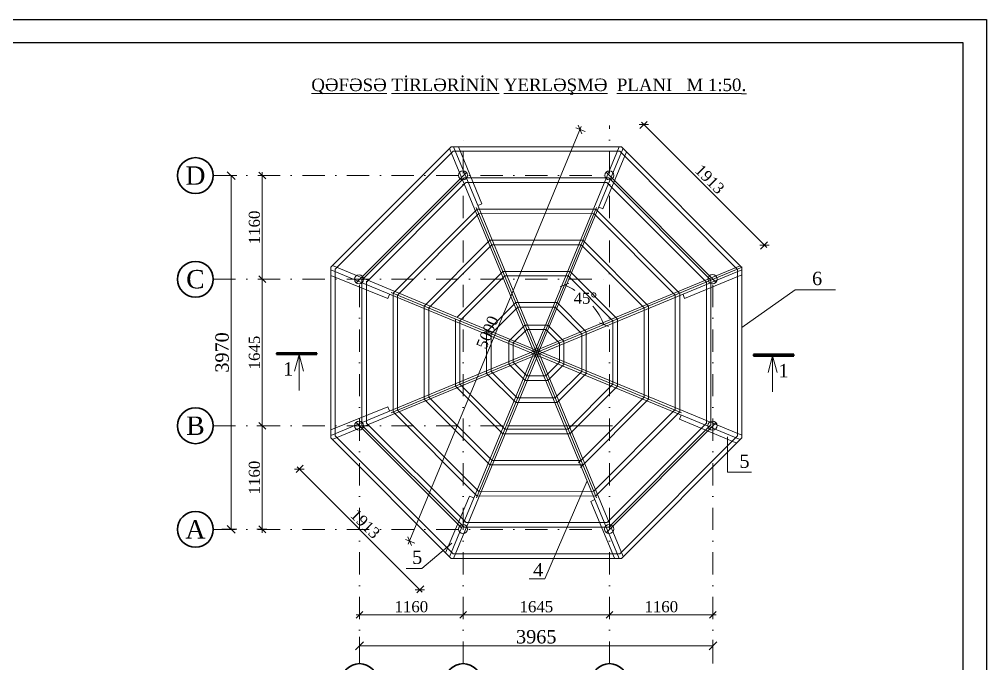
# Model space of a CAD drawing. Header units: millimetres. Extents: x 873544 to 1143527, y -837564 to -766512.
# Drawn here: x 982303 to 1004024, y -781349 to -766888 of the extents above; entities that cross this region are included whole.
import ezdxf

# ---------------------------------------------------------------- set-up
doc = ezdxf.new("R2010")
doc.units = ezdxf.units.MM
for name, pattern in [('CENTER', [50.8, 31.75, -6.35, 6.35, -6.35]), ('DASHDOT', [1, 0.5, -0.25, 0, -0.25]), ('Штрихпунктирная', [6702.777624, 3527.777672, -1763.888836, 0, -1411.111116])]:
    doc.linetypes.add(name, pattern=pattern)
for name, color, linetype, lineweight in [('2D-чертеж - Общий_Ном_пера__202', 7, 'Continuous', 13), ('2D-чертеж - Общий_Ном_пера__203', 7, 'Continuous', 15), ('Dam konstrukstruksiyasi', 7, 'Continuous', 13), ('Him oxu', 7, 'CENTER', 13), ('Him oxunun dairəsi', 240, 'Continuous', 30), ('Him oxunun yazisi', 7, 'Continuous', 5), ('Talvar sutun', 1, 'Continuous', 9), ('Xarici razm.', 10, 'Continuous', 9), ('Xarici razm.-1', 7, 'Continuous', 9), ('Yazı -1', 7, 'Continuous', 15), ('Интерьер- Перегородка_Ном_пера__27', 7, 'Continuous', 35)]:
    doc.layers.add(name, color=color, linetype=linetype, lineweight=lineweight)
doc.layers.add('Интерьер- Перегородка_Ном_пера__107', color=253, linetype='Continuous', lineweight=13, true_color=0xaaaaaa)
doc.styles.add('Segoe UI Light-07', font='segoeuil_0.ttf', dxfattribs={"width": 0.65})
doc.styles.get("Standard").update_dxf_attribs({"font": 'times.ttf'})
doc.styles.add('Times New  Roman', font='times.ttf')
doc.dimstyles.new('Aec_Arch_M', dxfattribs={"dimscale": 100, "dimtxt": 2, "dimasz": 1.75, "dimexe": 1.25, "dimexo": 0, "dimgap": 0.5, "dimtad": 1, "dimdec": 0, "dimdsep": 46, "dimtxsty": 'Segoe UI Light-07', "dimblk": 'OBLIQUE', "dimcen": 2.5, "dimclrd": 256, "dimclre": 256, "dimclrt": 256, "dimadec": 0, "dimazin": 0, "dimtfac": 1, "dimtdec": 0, "dimtmove": 0, "dimatfit": 3, "dimldrblk": 'ARCHTICK', "dimfxl": 1, "dimlwd": -1, "dimlwe": -1, "dimarcsym": 0})
pattern_1 = [(45, (0, 0), (-91.92388, 91.92388), [])]

# ---------------------------------------------------------------- blocks, each defined once
blk = doc.blocks.new('Стена_11', base_point=(-203081, 22139))
at = {"layer": 'Интерьер- Перегородка_Ном_пера__107', "linetype": 'Continuous'}
h = blk.add_hatch(dxfattribs=at)
h.set_pattern_fill('КИРПИЧ_ОБЫКНОВЕННЫЙ', color=256, style=0, pattern_type=2)
h.set_pattern_definition(pattern_1)
h.paths.add_polyline_path([(-203081, 22139), (-202176, 22139), (-202176, 22164), (-203081, 22164)], flags=0)
at = {"layer": 'Интерьер- Перегородка_Ном_пера__27', "linetype": 'Continuous'}
for p, q in [((-202176, 22164), (-203081, 22164)), ((-203081, 22164), (-203081, 22139)), ((-202176, 22139), (-202176, 22164)), ((-203081, 22139), (-202176, 22139))]:
    blk.add_line(p, q, dxfattribs=at)
blk = doc.blocks.new('Стена_12', base_point=(-191466, 22107))
at = {"layer": 'Интерьер- Перегородка_Ном_пера__107', "linetype": 'Continuous'}
h = blk.add_hatch(dxfattribs=at)
h.set_pattern_fill('КИРПИЧ_ОБЫКНОВЕННЫЙ', color=256, style=0, pattern_type=2)
h.set_pattern_definition(pattern_1)
h.paths.add_polyline_path([(-191466, 22132), (-192371, 22132), (-192371, 22107), (-191466, 22107)], flags=0)
at = {"layer": 'Интерьер- Перегородка_Ном_пера__27', "linetype": 'Continuous'}
for p, q in [((-191466, 22132), (-192371, 22132)), ((-192371, 22132), (-192371, 22107)), ((-192371, 22107), (-191466, 22107)), ((-191466, 22107), (-191466, 22132))]:
    blk.add_line(p, q, dxfattribs=at)
blk = doc.blocks.new('Линия_30', base_point=(-202574, 22134))
at = {"layer": '2D-чертеж - Общий_Ном_пера__202', "linetype": 'Continuous'}
for q in [(-202674, 21761), (-202474, 21761)]:
    blk.add_line((-202574, 22134), q, dxfattribs=at)
at = {"layer": '2D-чертеж - Общий_Ном_пера__203', "linetype": 'Continuous'}
blk.add_line((-202574, 22134), (-202574, 21326), dxfattribs=at)
blk = doc.blocks.new('Линия_31', base_point=(-191941, 22102))
at = {"layer": '2D-чертеж - Общий_Ном_пера__202', "linetype": 'Continuous'}
for q in [(-192041, 21729), (-191841, 21729)]:
    blk.add_line((-191941, 22102), q, dxfattribs=at)
at = {"layer": '2D-чертеж - Общий_Ном_пера__203', "linetype": 'Continuous'}
blk.add_line((-191941, 22102), (-191941, 21293), dxfattribs=at)
blk = doc.blocks.new('_Oblique')
at = {"color": 0, "linetype": 'ByBlock', "lineweight": -2}
blk.add_line((-0.5, -0.5), (0.5, 0.5), dxfattribs=at)
blk = doc.blocks.new('*D285')
at = {"layer": 'Defpoints', "color": 0, "transparency": 16777216}
for p in [(989941, -779908), (992269, -780051), (992269, -780250)]:
    blk.add_point(p, dxfattribs=at)
at = {"layer": 'Xarici razm.-1', "transparency": 16777216}
for p, q in [((989941, -780125), (989941, -780350)), ((992269, -780125), (992269, -780350)), ((989866, -780250), (992344, -780250))]:
    blk.add_line(p, q, dxfattribs=at)
at = {"layer": 'Xarici razm.-1', "transparency": 16777216, "xscale": 150, "yscale": 150, "zscale": 150, "rotation": 180}
blk.add_blockref('_Oblique', (989941, -780250), dxfattribs=at)
at = {"layer": 'Xarici razm.-1', "transparency": 16777216, "xscale": 150, "yscale": 150, "zscale": 150}
blk.add_blockref('_Oblique', (992269, -780250), dxfattribs=at)
at = {"layer": 'Xarici razm.-1', "transparency": 16777216, "insert": (991105, -780072), "char_height": 250, "attachment_point": 5, "style": 'Times New  Roman'}
blk.add_mtext('1160', dxfattribs=at)
blk = doc.blocks.new('_ArchTick')
at = {"color": 0, "linetype": 'ByBlock', "const_width": 0.15}
blk.add_lwpolyline([(-0.5, -0.5), (0.5, 0.5)], dxfattribs=at)
blk = doc.blocks.new('*D286')
at = {"layer": 'Defpoints', "color": 0, "transparency": 16777216}
for p in [(992269, -780051), (995557, -780093), (995557, -780250)]:
    blk.add_point(p, dxfattribs=at)
at = {"layer": 'Xarici razm.-1', "transparency": 16777216}
for p, q in [((992269, -780125), (992269, -780350)), ((995557, -780125), (995557, -780350)), ((992194, -780250), (995632, -780250))]:
    blk.add_line(p, q, dxfattribs=at)
at = {"layer": 'Xarici razm.-1', "transparency": 16777216, "xscale": 150, "yscale": 150, "zscale": 150, "rotation": 180}
blk.add_blockref('_Oblique', (992269, -780250), dxfattribs=at)
at = {"layer": 'Xarici razm.-1', "transparency": 16777216, "xscale": 150, "yscale": 150, "zscale": 150}
blk.add_blockref('_Oblique', (995557, -780250), dxfattribs=at)
at = {"layer": 'Xarici razm.-1', "transparency": 16777216, "insert": (993913, -780072), "char_height": 250, "attachment_point": 5, "style": 'Times New  Roman'}
blk.add_mtext('1645', dxfattribs=at)
blk = doc.blocks.new('*D287')
at = {"layer": 'Defpoints', "color": 0, "transparency": 16777216}
for p in [(997878, -779908), (995557, -780093), (997878, -780250)]:
    blk.add_point(p, dxfattribs=at)
at = {"layer": 'Xarici razm.-1', "transparency": 16777216}
for p, q in [((995557, -780125), (995557, -780350)), ((997878, -780125), (997878, -780350)), ((995482, -780250), (997953, -780250))]:
    blk.add_line(p, q, dxfattribs=at)
at = {"layer": 'Xarici razm.-1', "transparency": 16777216, "xscale": 150, "yscale": 150, "zscale": 150, "rotation": 180}
blk.add_blockref('_Oblique', (995557, -780250), dxfattribs=at)
at = {"layer": 'Xarici razm.-1', "transparency": 16777216, "xscale": 150, "yscale": 150, "zscale": 150}
blk.add_blockref('_Oblique', (997878, -780250), dxfattribs=at)
at = {"layer": 'Xarici razm.-1', "transparency": 16777216, "insert": (996718, -780072), "char_height": 250, "attachment_point": 5, "style": 'Times New  Roman'}
blk.add_mtext('1160', dxfattribs=at)
blk = doc.blocks.new('*D288')
at = {"layer": 'Defpoints', "color": 0, "transparency": 16777216}
for p in [(989941, -780749), (997878, -780811), (997878, -780950)]:
    blk.add_point(p, dxfattribs=at)
at = {"layer": 'Xarici razm.', "transparency": 16777216}
for p, q in [((989941, -780749), (989941, -781075)), ((997878, -780811), (997878, -781075)), ((989941, -780950), (997878, -780950))]:
    blk.add_line(p, q, dxfattribs=at)
at = {"layer": 'Xarici razm.', "transparency": 16777216, "xscale": 175, "yscale": 175, "zscale": 175, "rotation": 180}
blk.add_blockref('_Oblique', (989941, -780950), dxfattribs=at)
at = {"layer": 'Xarici razm.', "transparency": 16777216, "xscale": 175, "yscale": 175, "zscale": 175}
blk.add_blockref('_Oblique', (997878, -780950), dxfattribs=at)
at = {"layer": 'Xarici razm.', "color": 10, "transparency": 16777216, "insert": (993910, -780747), "char_height": 300, "attachment_point": 5, "style": 'Times New  Roman'}
blk.add_mtext('3965', dxfattribs=at)
blk = doc.blocks.new('*D289')
at = {"layer": 'Defpoints', "color": 0, "transparency": 16777216}
for p in [(989295, -776280), (992001, -778985), (991296, -779690)]:
    blk.add_point(p, dxfattribs=at)
at = {"layer": 'Xarici razm.-1', "transparency": 16777216}
for p, q in [((988679, -776896), (988520, -777055)), ((988538, -776931), (991349, -779743)), ((991385, -779601), (991226, -779761))]:
    blk.add_line(p, q, dxfattribs=at)
at = {"layer": 'Xarici razm.-1', "transparency": 16777216, "xscale": 150, "yscale": 150, "zscale": 150}
for p, rotation in [((988591, -776984), 135), ((991296, -779690), 315)]:
    blk.add_blockref('_Oblique', p, dxfattribs=dict(at, rotation=rotation))
at = {"layer": 'Xarici razm.-1', "transparency": 16777216, "insert": (990069, -778211), "char_height": 250, "attachment_point": 5, "rotation": 315, "style": 'Times New  Roman'}
blk.add_mtext('1913', dxfattribs=at)
blk = doc.blocks.new('*D290')
at = {"layer": 'Defpoints', "color": 0, "transparency": 16777216}
for p in [(995828, -769747), (991065, -778599), (992001, -778986)]:
    blk.add_point(p, dxfattribs=at)
at = {"layer": 'Xarici razm.-1', "transparency": 16777216}
for p, q in [((994921, -769291), (991037, -778668)), ((995008, -769408), (994800, -769322)), ((991181, -778647), (990973, -778561))]:
    blk.add_line(p, q, dxfattribs=at)
at = {"layer": 'Xarici razm.-1', "transparency": 16777216, "xscale": 150, "yscale": 150, "zscale": 150}
for p, rotation in [((994892, -769360), 67.5000000024163), ((991065, -778599), 247.5000000024164)]:
    blk.add_blockref('_Oblique', p, dxfattribs=dict(at, rotation=rotation))
at = {"layer": 'Xarici razm.-1', "transparency": 16777216, "insert": (992815, -773912), "char_height": 250, "attachment_point": 5, "rotation": 67.5, "style": 'Times New  Roman'}
blk.add_mtext('5000', dxfattribs=at)
blk = doc.blocks.new('*D291')
at = {"layer": 'Defpoints', "color": 0, "transparency": 16777216}
for p in [(987638, -776009), (987759, -776009), (987563, -778334)]:
    blk.add_point(p, dxfattribs=at)
at = {"layer": 'Xarici razm.-1', "transparency": 16777216}
for p, q in [((987638, -776009), (987859, -776009)), ((987759, -778409), (987759, -775934)), ((987634, -778334), (987859, -778334))]:
    blk.add_line(p, q, dxfattribs=at)
at = {"layer": 'Xarici razm.-1', "transparency": 16777216, "xscale": 150, "yscale": 150, "zscale": 150}
for p, rotation in [((987759, -776009), 90), ((987759, -778334), 270)]:
    blk.add_blockref('_Oblique', p, dxfattribs=dict(at, rotation=rotation))
at = {"layer": 'Xarici razm.-1', "transparency": 16777216, "insert": (987582, -777172), "char_height": 250, "attachment_point": 5, "rotation": 90, "style": 'Times New  Roman'}
blk.add_mtext('1160', dxfattribs=at)
blk = doc.blocks.new('*D292')
at = {"layer": 'Defpoints', "color": 0, "transparency": 16777216}
for p in [(987711, -772722), (987759, -772722), (987638, -776009)]:
    blk.add_point(p, dxfattribs=at)
at = {"layer": 'Xarici razm.-1', "transparency": 16777216}
for p, q in [((987711, -772722), (987859, -772722)), ((987759, -776084), (987759, -772647)), ((987638, -776009), (987859, -776009))]:
    blk.add_line(p, q, dxfattribs=at)
at = {"layer": 'Xarici razm.-1', "transparency": 16777216, "xscale": 150, "yscale": 150, "zscale": 150}
for p, rotation in [((987759, -772722), 90), ((987759, -776009), 270)]:
    blk.add_blockref('_Oblique', p, dxfattribs=dict(at, rotation=rotation))
at = {"layer": 'Xarici razm.-1', "transparency": 16777216, "insert": (987582, -774366), "char_height": 250, "attachment_point": 5, "rotation": 90, "style": 'Times New  Roman'}
blk.add_mtext('1645', dxfattribs=at)
blk = doc.blocks.new('*D293')
at = {"layer": 'Defpoints', "color": 0, "transparency": 16777216}
for p in [(987747, -770394), (987759, -770394), (987711, -772722)]:
    blk.add_point(p, dxfattribs=at)
at = {"layer": 'Xarici razm.-1', "transparency": 16777216}
for p, q in [((987747, -770394), (987859, -770394)), ((987759, -772797), (987759, -770319)), ((987711, -772722), (987859, -772722))]:
    blk.add_line(p, q, dxfattribs=at)
at = {"layer": 'Xarici razm.-1', "transparency": 16777216, "xscale": 150, "yscale": 150, "zscale": 150}
for p, rotation in [((987759, -770394), 90), ((987759, -772722), 270)]:
    blk.add_blockref('_Oblique', p, dxfattribs=dict(at, rotation=rotation))
at = {"layer": 'Xarici razm.-1', "transparency": 16777216, "insert": (987582, -771558), "char_height": 250, "attachment_point": 5, "rotation": 90, "style": 'Times New  Roman'}
blk.add_mtext('1160', dxfattribs=at)
blk = doc.blocks.new('*D294')
at = {"layer": 'Defpoints', "color": 0, "transparency": 16777216}
for p in [(996328, -769247), (995828, -769747), (998534, -772453)]:
    blk.add_point(p, dxfattribs=at)
at = {"layer": 'Xarici razm.-1', "transparency": 16777216}
for p, q in [((996239, -769336), (996398, -769177)), ((999087, -772006), (996275, -769194)), ((998945, -772042), (999104, -771883))]:
    blk.add_line(p, q, dxfattribs=at)
at = {"layer": 'Xarici razm.-1', "transparency": 16777216, "xscale": 150, "yscale": 150, "zscale": 150}
for p, rotation in [((996328, -769247), 135), ((999034, -771953), 315)]:
    blk.add_blockref('_Oblique', p, dxfattribs=dict(at, rotation=rotation))
at = {"layer": 'Xarici razm.-1', "transparency": 16777216, "insert": (997806, -770475), "char_height": 250, "attachment_point": 5, "rotation": 315, "style": 'Times New  Roman'}
blk.add_mtext('1913', dxfattribs=at)
blk = doc.blocks.new('*D295')
at = {"layer": 'Defpoints', "color": 0, "transparency": 16777216}
for p in [(986857, -770394), (987059, -770394), (986853, -778334)]:
    blk.add_point(p, dxfattribs=at)
at = {"layer": 'Xarici razm.', "transparency": 16777216}
for p, q in [((986857, -770394), (987184, -770394)), ((987059, -778334), (987059, -770394)), ((986853, -778334), (987184, -778334))]:
    blk.add_line(p, q, dxfattribs=at)
at = {"layer": 'Xarici razm.', "transparency": 16777216, "xscale": 175, "yscale": 175, "zscale": 175}
for p, rotation in [((987059, -770394), 90), ((987059, -778334), 270)]:
    blk.add_blockref('_Oblique', p, dxfattribs=dict(at, rotation=rotation))
at = {"layer": 'Xarici razm.', "color": 10, "transparency": 16777216, "insert": (986856, -774364), "char_height": 300, "attachment_point": 5, "rotation": 90, "style": 'Times New  Roman'}
blk.add_mtext('3970', dxfattribs=at)
blk = doc.blocks.new('*D298')
at = {"layer": 'Dam konstrukstruksiyasi', "transparency": 16777216}
for p, q in [((994591, -772734), (994504, -772942)), ((995547, -773691), (995339, -773777))]:
    blk.add_line(p, q, dxfattribs=at)
for start, end in [(58.2756, 67.5), (22.5, 39.4077)]:
    blk.add_arc((993914, -774367), 1642, start, end, dxfattribs=at)
at = {"layer": 'Defpoints', "color": 0, "transparency": 16777216}
for p in [(995828, -769747), (998534, -772453), (995217, -773367), (993914, -774367)]:
    blk.add_point(p, dxfattribs=at)
at = {"layer": 'Dam konstrukstruksiyasi', "transparency": 16777216, "xscale": 150, "yscale": 150, "zscale": 150}
for p, rotation in [((994543, -772850), 157.5000000000098), ((995431, -773738), 292.5000000000037)]:
    blk.add_blockref('_Oblique', p, dxfattribs=dict(at, rotation=rotation))
at = {"layer": 'Dam konstrukstruksiyasi', "transparency": 16777216, "insert": (995014, -773147), "char_height": 250, "attachment_point": 5, "style": 'Times New  Roman'}
blk.add_mtext('45°', dxfattribs=at)
blk = doc.blocks.new('dsdvvvf')
at = {"lineweight": 25}
for p, q in [((944974, -639584), (987093, -639584)), ((987093, -639584), (987093, -669340))]:
    blk.add_line(p, q, dxfattribs=at)
at = {"lineweight": 25, "ltscale": 15}
for p, q in [((986569, -640108), (947068, -640108)), ((986569, -668816), (986569, -640108))]:
    blk.add_line(p, q, dxfattribs=at)

msp = doc.modelspace()

# ---------------------------------------------------------------- linework, layer by layer
at = {"linetype": 'Continuous', "lineweight": 9}
for p, q in [((989294.8, -772453.4), (992000.8, -769747.5)), ((993867.6, -774385), (991962.5, -769785.7)), ((992000.8, -769747.5), (995827.6, -769747.5)), ((993957.9, -774342.5), (992054.5, -769747.5)), ((992687.2, -771025.6), (992161.4, -769746.6)), ((993868, -774347.7), (995773.5, -769747.5)), ((993953.9, -774381.7), (995860, -769779.9)), ((995827.6, -769747.5), (998528.2, -772455.7)), ((989394.5, -772494.7), (992042.1, -769847.2)), ((992042.1, -769847.2), (995786.3, -769847.2)), ((995404.6, -771138.3), (995935.5, -769857.7)), ((995785.8, -769847.2), (998429.5, -772498.4)), ((989994.8, -772743.4), (992290.7, -770447.4)), ((992290.7, -770447.4), (995537.7, -770447.4)), ((995537.8, -770447), (997829.4, -772745.1)), ((990094.5, -772784.8), (992332.1, -770547.2)), ((992335.8, -770547.1), (995496.4, -770547.1)), ((995496.4, -770547.1), (997729.4, -772786.5)), ((992687.2, -771025.6), (992600.3, -771065.1)), ((995404.6, -771138.3), (995320.1, -771103.3)), ((990694.7, -773033.3), (992580.6, -771147.4)), ((990794.7, -773074.7), (992622.1, -771247.3)), ((995248, -771146.7), (992578.7, -771147.3)), ((995205.8, -771248.6), (992623.9, -771249.1)), ((995205.8, -771248.6), (997028.8, -773076.7)), ((995247.3, -771148.5), (997128.8, -773035.3)), ((991394.7, -773323.2), (992870.6, -771847.4)), ((991494.6, -773364.6), (992912, -771947.2)), ((994958.8, -771845), (992867.9, -771845.4)), ((994916.6, -771946.8), (992912, -771947.2)), ((994916.6, -771946.8), (996331.4, -773365.6)), ((994958.1, -771846.7), (996431.4, -773324.2)), ((993924.8, -774318), (989332.5, -772415.8)), ((993897, -774319.9), (998490, -772417.4)), ((990574.2, -773152.5), (989294.2, -772634.6)), ((989294.8, -776280), (989294.8, -772453.2)), ((989294.8, -776280.3), (989294.8, -772453.4)), ((993888.4, -774409.7), (989294.8, -772507)), ((989394.5, -776239.1), (989394.5, -772494.7)), ((992131.6, -773575.7), (993160.4, -772547)), ((994668.3, -772546.4), (993163.8, -772543.5)), ((993914.2, -774366.8), (998533.6, -772453.4)), ((993926.6, -774415.3), (998528.2, -772509.3)), ((994668.3, -772546.4), (995732.5, -773613.7)), ((997241.1, -773150.6), (998527, -772618.6)), ((998429.5, -776237.1), (998429.5, -772496.6)), ((998528.2, -776282.5), (998528.2, -772455.7)), ((989994.8, -775990.3), (989994.8, -772743.4)), ((990094.5, -775949), (990094.5, -772762.4)), ((992194.2, -773654.4), (993201.7, -772646.8)), ((994626.8, -772646.5), (993201.7, -772646.8)), ((994626.8, -772646.5), (995632.5, -773655.1)), ((997730.7, -775947.7), (997730.7, -772786)), ((997829.4, -775988.6), (997829.4, -772745.1)), ((990574.2, -773152.5), (990615.6, -773059.8)), ((990694.7, -775700.4), (990694.7, -773033.3)), ((990694.7, -775700.4), (990694.7, -773033.3)), ((997131.2, -775699.4), (997131.2, -773034.3)), ((997241.1, -773150.6), (997207.6, -773064.2)), ((990794.4, -775659.1), (990794.4, -773074.6)), ((992794.6, -773903.4), (993451.6, -773246.4)), ((994378.7, -773245.3), (993449.6, -773245.1)), ((994378.6, -773245.6), (995032.8, -773901.7)), ((997032.5, -775658.5), (997032.5, -773075.2)), ((991394.7, -775410.5), (991394.7, -773323.2)), ((991494.4, -775369.2), (991494.4, -773364.5)), ((992894.5, -773944.8), (993493, -773346.3)), ((994336, -773348.6), (993494, -773348.8)), ((994337.2, -773345.7), (994934.1, -773944.4)), ((996332.4, -775368.5), (996332.4, -773363.7)), ((996431.1, -775409.4), (996431.1, -773322.9)), ((992094.3, -775120.7), (992094.3, -773613)), ((992194, -775079.4), (992194, -773654.3)), ((995632.5, -775078.6), (995632.5, -773655.1)), ((995731.2, -775119.5), (995731.2, -773614.2)), ((992794.3, -774830.7), (992794.3, -773903)), ((993292.4, -774109.3), (993655.3, -773750.5)), ((993392.4, -774150.7), (993695, -773848.1)), ((993659.2, -773750.6), (994169.5, -773750.4)), ((993693, -773850.1), (994130.4, -773850.1)), ((994128.3, -773850.1), (994430.4, -774153.1)), ((994169.7, -773750), (994529, -774110.4)), ((995032.8, -774830.2), (995032.8, -773903.5)), ((992894, -774789.4), (992894, -773944.3)), ((993292.4, -774624.4), (993292.4, -774109)), ((993392.1, -774583.1), (993392.1, -774150.6)), ((994430.4, -774580.6), (994430.4, -774153.1)), ((994529, -774626), (994529, -774112.2)), ((994934.1, -774784.8), (994934.1, -773944.4)), ((993895.1, -774320.7), (989294.8, -776226.1)), ((993870.6, -774342.3), (991962.8, -778948.3)), ((993933.2, -774320.6), (998528.2, -776223.9)), ((993960.4, -774347.7), (995864.6, -778944.9)), ((993916.9, -774416.8), (989330.9, -776316.4)), ((993960.4, -774386), (992054.9, -778986.2)), ((993392.3, -774580.7), (993698.8, -774886.8)), ((993868, -774386), (995773.5, -778986.2)), ((993897, -774413.8), (998492.3, -776317.2)), ((994432.6, -774581.6), (994129.9, -774884.1)), ((992894, -774789.4), (993491.9, -775386.4)), ((993292.4, -774624.4), (993656.6, -774988.7)), ((994534.5, -774623.8), (994168, -774990)), ((994932.4, -774788.6), (994336.9, -775383.9)), ((992794.1, -774833.2), (993450.7, -775489.8)), ((993656.1, -774990), (994172.3, -774990)), ((993699.3, -774885.6), (994129, -774885.5)), ((995032.3, -774834.8), (994375.4, -775492)), ((992094.1, -775123.1), (993159.6, -776188.6)), ((992194, -775079.4), (993202.1, -776086)), ((995632.5, -775078.6), (994625.3, -776085.4)), ((995731.2, -775119.5), (994666.9, -776189)), ((991394.5, -775412.9), (992869.8, -776888.2)), ((991494.4, -775369.2), (992912.5, -776785.1)), ((993492.3, -775385.4), (994335.9, -775385)), ((996332.4, -775368.5), (994859.2, -776841.1)), ((996434.3, -775410.7), (994900.1, -776944.3)), ((990574.2, -775581.2), (989294.2, -776099.1)), ((990574.2, -775581.2), (990615.6, -775673.9)), ((990794.6, -775656.6), (992623.5, -777482.8)), ((993449.1, -775489.8), (994378.9, -775488.6)), ((997032.5, -775647.7), (995207.5, -777471.9)), ((990694.7, -775700.4), (992580.6, -777586.3)), ((997131.2, -775699.4), (995246.5, -777583.3)), ((997126.2, -775859.5), (998415.8, -776396.6)), ((997128.1, -775858.1), (997167.9, -775768.6)), ((989994.6, -775992.8), (992289.9, -778288.2)), ((990094.5, -775949), (992333, -778184.2)), ((993202.1, -776086), (994626, -776085.4)), ((997734.8, -775949.4), (995500.6, -778182.7)), ((997829.4, -775988.6), (995538.6, -778288.6)), ((989294.8, -776280.3), (992000.8, -778986.2)), ((989394.7, -776236.5), (992044, -778881.8)), ((993158.9, -776190.4), (994669, -776189)), ((998429.5, -776237.1), (995785.2, -778880.3)), ((998528.2, -776282.5), (995823.3, -778986.2)), ((992869.8, -776888.2), (994958.6, -776888.2)), ((992912.3, -776786.6), (994916.1, -776785.8)), ((992411.1, -777587.3), (991872.2, -778858.6)), ((992411.1, -777587.3), (992505.9, -777623.5)), ((992580.6, -777586.3), (995247.4, -777585.4)), ((992623.9, -777481.9), (995204.1, -777480.9)), ((995135.6, -777707.4), (995224.6, -777661.2)), ((995135.6, -777707.4), (995664, -778983.1)), ((992333, -778184.2), (995494.9, -778182.9)), ((992289.8, -778288.6), (995538.6, -778288.6)), ((992044, -778881.8), (995785.2, -778880.3)), ((992000.8, -778986.2), (995823.3, -778986.2))]:
    msp.add_line(p, q, dxfattribs=at)
at = {"linetype": 'Штрихпунктирная', "lineweight": 9}
for p, q in [((993914.2, -774366.8), (992000.8, -769747.5)), ((993914.2, -774366.8), (995827.6, -769747.5)), ((989875.4, -772791.5), (992350.8, -770316.1)), ((995480.2, -770319), (997946.9, -772792.8)), ((993914.2, -774366.8), (989294.8, -772453.4)), ((993914.2, -774366.8), (989294.8, -772453.4)), ((993914.2, -774366.8), (989294.8, -772453.4)), ((993914.2, -774366.8), (989294.8, -772453.4)), ((993914.2, -774366.8), (989294.8, -772453.4)), ((993914.2, -774366.8), (989294.8, -772453.4)), ((993914.2, -774366.8), (989294.8, -772453.4)), ((993914.2, -774366.8), (989294.8, -772453.4)), ((993914.2, -774366.8), (989294.8, -772453.4)), ((993914.2, -774366.8), (989294.8, -772453.4)), ((993914.2, -774366.8), (989294.8, -772453.4)), ((993914.2, -774366.8), (989294.8, -772453.4)), ((993914.2, -774366.8), (989294.8, -772453.4)), ((993914.2, -774366.8), (989294.8, -772453.4)), ((993914.2, -774366.8), (989294.8, -772453.4)), ((993914.2, -774366.8), (989294.8, -772453.4)), ((993914.2, -774366.8), (989294.8, -772453.4)), ((993914.2, -774366.8), (989294.8, -772453.4)), ((993914.2, -774366.8), (989294.8, -772453.4)), ((993914.2, -774366.8), (989294.8, -772453.4)), ((993914.2, -774366.8), (989294.8, -772453.4)), ((993914.2, -774366.8), (989294.8, -772453.4)), ((993914.2, -774366.8), (989294.8, -772453.4)), ((993914.2, -774366.8), (989294.8, -772453.4)), ((993914.2, -774366.8), (989294.8, -772453.4)), ((993914.2, -774366.8), (989294.8, -772453.4)), ((993914.2, -774366.8), (989294.8, -772453.4)), ((993914.2, -774366.8), (989294.8, -772453.4)), ((993914.2, -774366.8), (989294.8, -772453.4)), ((993914.2, -774366.8), (989294.8, -772453.4)), ((993914.2, -774366.8), (989294.8, -772453.4)), ((993914.2, -774366.8), (989294.8, -772453.4)), ((993914.2, -774366.8), (989294.8, -772453.4)), ((993914.2, -774366.8), (989294.8, -772453.4)), ((993914.2, -774366.8), (989294.8, -772453.4)), ((993914.2, -774366.8), (989294.8, -772453.4)), ((993914.2, -774366.8), (989294.8, -772453.4)), ((993914.2, -774366.8), (989294.8, -772453.4)), ((993914.2, -774366.8), (989294.8, -772453.4)), ((993914.2, -774366.8), (989294.8, -772453.4)), ((993914.2, -774366.8), (989294.8, -772453.4)), ((993914.2, -774366.8), (989294.8, -772453.4)), ((993914.2, -774366.8), (989294.8, -772453.4)), ((993914.2, -774366.8), (989294.8, -772453.4)), ((993914.2, -774366.8), (989294.8, -772453.4)), ((993914.2, -774366.8), (989294.8, -772453.4)), ((993914.2, -774366.8), (989294.8, -772453.4)), ((993914.2, -774366.8), (989294.8, -776280.3)), ((993914.8, -774365.5), (992001.4, -778984.9)), ((993914.2, -774366.8), (995827.6, -778986.2)), ((993914.2, -774366.8), (998533.6, -776280.3)), ((989867.8, -775938), (992230.9, -778301.1)), ((993265.7, -776009.2), (995621.9, -776009.2)), ((997952.9, -775937.9), (995480, -778410.8))]:
    msp.add_line(p, q, dxfattribs=at)
at = {"linetype": 'Continuous', "lineweight": 9}
for points in [[(998528.2, -773803.9), (999727.3, -772957.4), (1000632.1, -772957.4)], [(998206, -776254.2), (998206, -777054.5), (998741.3, -777054.5)], [(993750.8, -779445.6), (994100.5, -779445.6), (995051.7, -777243.8)], [(992016.3, -778644.3), (991342.2, -779210.3), (990992.4, -779210.3)]]:
    msp.add_lwpolyline(points, dxfattribs=at)
at = {"layer": 'Him oxu', "color": 7, "linetype": 'DASHDOT', "ltscale": 1000}
for p, q in [((992268.7, -781348.7), (992268.7, -769375.7)), ((995557.1, -781348.7), (995557.1, -769267.9)), ((986658.7, -770394.2), (995621.8, -770394.2)), ((989940.8, -781348.7), (989940.8, -772626.1)), ((997878.4, -781348.7), (997878.4, -772623.9)), ((986658.7, -772722.2), (995621.9, -772722.2)), ((986658.7, -776009.2), (993233.9, -776009.2)), ((986658.7, -778334.3), (995637.7, -778334.3))]:
    msp.add_line(p, q, dxfattribs=at)
at = {"layer": 'Him oxunun dairəsi'}
for centre in [(986256.5, -770394.2), (986256.5, -772722.2), (986256.5, -776009.2), (986256.5, -778334.3), (989940.8, -781750.8), (992268.7, -781750.8), (995557.1, -781750.8)]:
    msp.add_circle(centre, 402.2, dxfattribs=at)
at = {"layer": 'Talvar sutun', "color": 0, "lineweight": 9}
for centre in [(992263.3, -770389.9), (995551.5, -770390.6), (989931.9, -772722.2), (997868.8, -772719.2), (989932.2, -776007.4), (997868.2, -776004.7), (992264, -778329), (995547.6, -778328.7)]:
    msp.add_circle(centre, 102, dxfattribs=at)

# ---------------------------------------------------------------- block references
at = {"lineweight": 13}
for name, p in [('Стена_11', (988076.8, -774404.8)), ('Стена_12', (999692.7, -774437.2))]:
    msp.add_blockref(name, p, dxfattribs=at)
at = {"linetype": 'Continuous', "lineweight": 13}
for name, p in [('Линия_30', (988584.2, -774409.7)), ('Линия_31', (999217.4, -774442.1))]:
    msp.add_blockref(name, p, dxfattribs=at)
at = {"layer": 'Xarici razm.-1', "color": 131}
msp.add_blockref('dsdvvvf', (16931.3, -127303.4), dxfattribs=at)

# ---------------------------------------------------------------- texts
at = {"linetype": 'Continuous', "lineweight": 9, "char_height": 300, "attachment_point": 1}
for s, insert in [('{6}', (1000103.6, -772552.8)), ('{5}', (998473.6, -776654.5)), ('5', (991124, -778810.3)), ('{4}', (993838.6, -779090.8))]:
    msp.add_mtext(s, dxfattribs=dict(at, insert=insert))
at = {"linetype": 'Continuous', "lineweight": 13, "char_height": 300, "attachment_point": 1}
for s, insert in [('1', (988229.3, -774582.8)), ('{1}', (999352.5, -774621.7))]:
    msp.add_mtext(s, dxfattribs=dict(at, insert=insert))
at = {"layer": 'Him oxunun yazisi', "linetype": 'Continuous', "lineweight": 15, "char_height": 412.5, "attachment_point": 5, "style": 'Times New  Roman'}
for s, insert in [('{\\fTimes New Roman|b0|i0|c238|p18;D}', (986256.5, -770394.1)), ('{\\fTimes New Roman|b0|i0|c238|p18;C}', (986256.5, -772722.2)), ('{\\fTimes New Roman|b0|i0|c238|p18;B}', (986256.5, -776009.2)), ('A', (986256.5, -778334.2))]:
    msp.add_mtext(s, dxfattribs=dict(at, insert=insert))
at = {"layer": 'Yazı -1', "linetype": 'Continuous', "lineweight": 15, "insert": (988860, -768588.5), "char_height": 300, "attachment_point": 7, "style": 'Times New  Roman'}
msp.add_mtext('{\\fTimes New Roman|b0|i0|c238|p18;\\H0.93333x;\\L\\C1;Q\\fTimes New Roman|b0|i0|c204|p18;Ə\\fTimes New Roman|b0|i0|c238|p18;F\\fTimes New Roman|b0|i0|c204|p18;Ə\\fTimes New Roman|b0|i0|c238|p18;S\\fTimes New Roman|b0|i0|c204|p18;Ə\\fTimes New Roman|b0|i0|c238|p18; TİRL\\fTimes New Roman|b0|i0|c204|p18;Ə\\fTimes New Roman|b0|i0|c238|p18;RİNİN YERL\\fTimes New Roman|b0|i0|c204|p18;Ə\\fTimes New Roman|b0|i0|c238|p18;ŞM\\fTimes New Roman|b0|i0|c204|p18;Ə\\fTimes New Roman|b0|i0|c238|p18;  \\C5;PLANI   M 1:50\\H1.0714x;.}', dxfattribs=at)

# ---------------------------------------------------------------- dimensions: what is measured, and where the dimension line sits
at = {"layer": 'Dam konstrukstruksiyasi'}
dim = msp.add_angular_dim_3p(base=(995217.1, -773367.1), center=(993914.2, -774366.8), p1=(995827.6, -769747.5), p2=(998533.6, -772453.4), dimstyle='Aec_Arch_M', override={"dimscale": 1, "dimtxt": 250, "dimasz": 150, "dimexe": 100, "dimgap": 50, "dimtxsty": 'Times New  Roman', "dimdle": 75, "dimtmove": 1, "dimfxl": 125, "dimfxlon": 1}, dxfattribs=at)
dim.commit()
dim.dimension.update_dxf_attribs({"geometry": '*D298', "text_midpoint": (995013.9, -773147.1), "dimtype": 165})
at = {"layer": 'Xarici razm.'}
dim = msp.add_linear_dim(base=(987058.7, -770394.2), p1=(986853, -778334.3), p2=(986857.3, -770394.2), angle=90, text='3970', dimstyle='Aec_Arch_M', override={"dimtxt": 3, "dimtxsty": 'Times New  Roman', "dimclrt": 10}, dxfattribs=at)
dim.commit()
dim.dimension.update_dxf_attribs({"geometry": '*D295', "text_midpoint": (986855.7, -774364.2)})
dim = msp.add_linear_dim(base=(997878.4, -780949.6), p1=(989940.8, -780749.4), p2=(997878.4, -780811.4), text='3965', dimstyle='Aec_Arch_M', override={"dimtxt": 3, "dimtxsty": 'Times New  Roman', "dimclrt": 10}, dxfattribs=at)
dim.commit()
dim.dimension.update_dxf_attribs({"geometry": '*D288', "text_midpoint": (993909.6, -780746.5)})
at = {"layer": 'Xarici razm.-1'}
for base, p1, p2, angle, text, picture, middle in [((991065.4, -778598.8), (995827.6, -769747.5), (992000.8, -778986.2), 247.5, '5000', '*D290', (992815.1, -773911.6)), ((996327.6, -769247.4), (998533.6, -772453.4), (995827.6, -769747.5), 135, '1913', '*D294', (997806.1, -770474.9)), ((987758.7, -770394.2), (987711.3, -772722.2), (987746.8, -770394.2), 90, '1160', '*D293', (987581.5, -771558.2)), ((987758.7, -772722.2), (987638, -776009.2), (987711.3, -772722.2), 90, '1645', '*D292', (987581.5, -774365.7)), ((987758.7, -776009.2), (987563.3, -778334.3), (987638, -776009.2), 90, '1160', '*D291', (987581.5, -777171.8)), ((991296.4, -779689.8), (989294.8, -776280.3), (992001.4, -778984.9), 315, '1913', '*D289', (990069.2, -778211.5))]:
    dim = msp.add_linear_dim(base=base, p1=p1, p2=p2, angle=angle, text=text, dimstyle='Aec_Arch_M', override={"dimscale": 1, "dimtxt": 250, "dimasz": 150, "dimexe": 100, "dimgap": 50, "dimtxsty": 'Times New  Roman', "dimdle": 75, "dimtmove": 1, "dimfxl": 125, "dimfxlon": 1}, dxfattribs=at)
    dim.commit()
    dim.dimension.update_dxf_attribs({"geometry": picture, "text_midpoint": middle})
for base, p1, p2, text, picture, middle in [((992268.7, -780249.6), (989940.8, -779908.4), (992268.7, -780050.5), '1160', '*D285', (991104.8, -780072.4)), ((995557.1, -780249.6), (992268.7, -780050.5), (995557.1, -780093.2), '1645', '*D286', (993912.9, -780072.4)), ((997878.4, -780249.6), (995557.1, -780093.2), (997878.4, -779908.4), '1160', '*D287', (996717.7, -780072.4))]:
    dim = msp.add_linear_dim(base=base, p1=p1, p2=p2, text=text, dimstyle='Aec_Arch_M', override={"dimscale": 1, "dimtxt": 250, "dimasz": 150, "dimexe": 100, "dimgap": 50, "dimtxsty": 'Times New  Roman', "dimdle": 75, "dimtmove": 1, "dimfxl": 125, "dimfxlon": 1}, dxfattribs=at)
    dim.commit()
    dim.dimension.update_dxf_attribs({"geometry": picture, "text_midpoint": middle})

doc.saveas('drawing.dxf')
